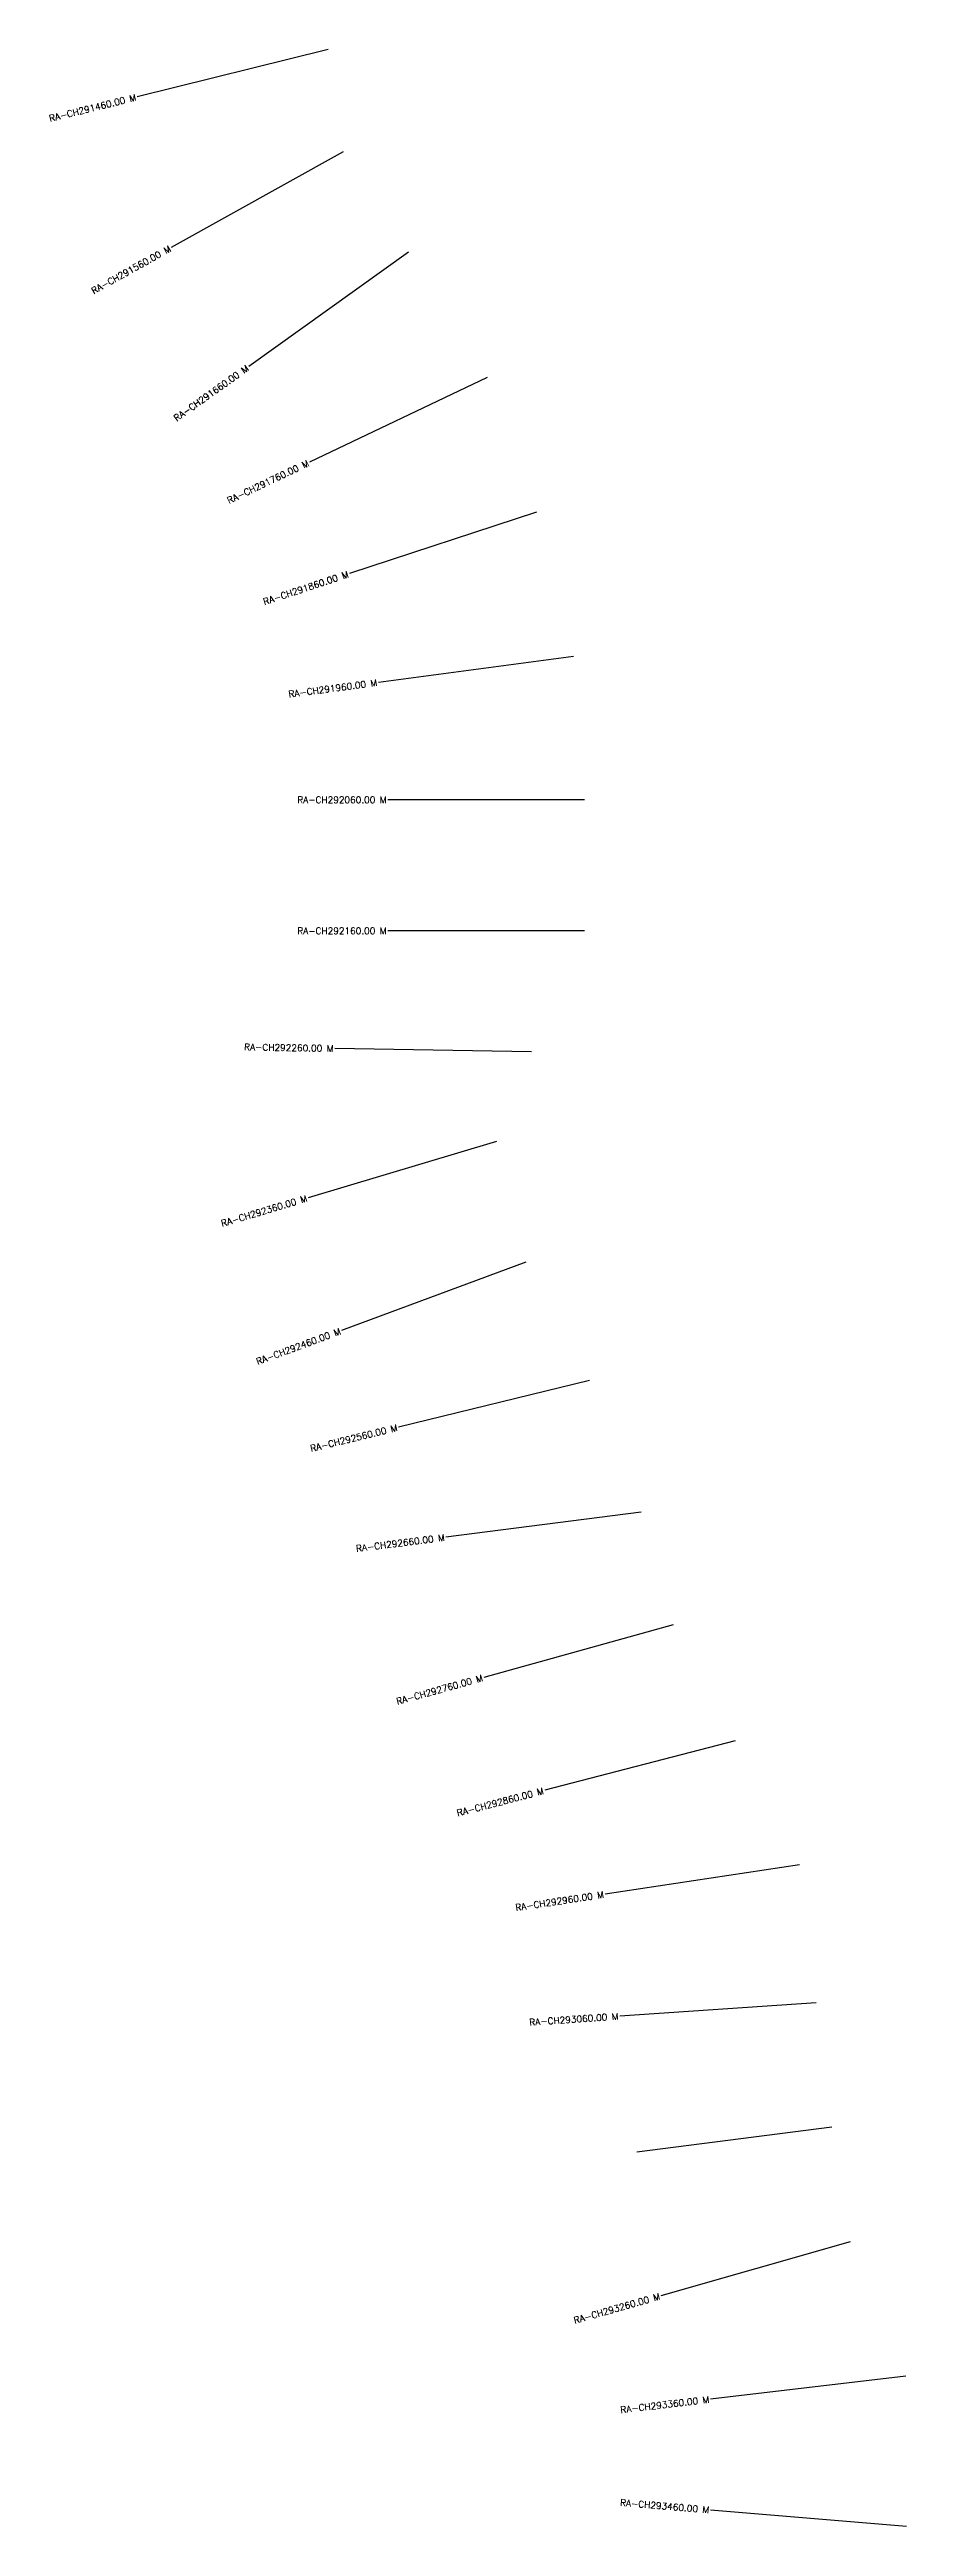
# Model space of a CAD drawing. Header units: metres. Extents: x 281626 to 285835, y 2019143 to 2022964.
# Drawn here: x 281906 to 282560, y 2019143 to 2021032 of the extents above; entities that cross this region are included whole.
import ezdxf
from ezdxf.enums import TextEntityAlignment as Align

# ---------------------------------------------------------------- set-up
doc = ezdxf.new("R2010")
doc.units = ezdxf.units.M
doc.header["$MEASUREMENT"] = 0
doc.layers.add('CS', color=134, linetype='Continuous')
doc.layers.add('CSMark', color=6, linetype='Continuous')
doc.styles.get("Standard").update_dxf_attribs({"font": 'simplex.shx'})

msp = doc.modelspace()

# ---------------------------------------------------------------- linework, layer by layer
at = {"layer": 'CS'}
for p, q in [((282118.8, 2021032.3), (281973.3, 2020996.3)), ((282130.3, 2020954.3), (281999.2, 2020881.4)), ((282180.3, 2020877.8), (282058.3, 2020790.6)), ((282240.1, 2020782.1), (282104.7, 2020717.6)), ((282277.8, 2020679.5), (282135.3, 2020632.5)), ((282306, 2020569.2), (282157.3, 2020549.5)), ((282314.5, 2020459.9), (282164.5, 2020459.9)), ((282314.5, 2020359.9), (282164.5, 2020359.9)), ((282274, 2020267.6), (282124, 2020270.2)), ((282247.4, 2020199.2), (282103.7, 2020156.2)), ((282269.8, 2020107.1), (282129.1, 2020055.1)), ((282318.3, 2020016.8), (282172.6, 2019981.2)), ((282357.6, 2019916.3), (282208.8, 2019897.3)), ((282382.2, 2019830.5), (282237.7, 2019790.4)), ((282429.3, 2019742), (282284.2, 2019704.2)), ((282478.6, 2019647.3), (282330.2, 2019624.9)), ((282491.1, 2019542), (282341.4, 2019531.8)), ((282503.2, 2019447.2), (282354.4, 2019428.2)), ((282517.1, 2019359.7), (282372.8, 2019318.6)), ((282559.5, 2019257.2), (282410.6, 2019239.6)), ((282560.1, 2019142.6), (282410.6, 2019155.1))]:
    msp.add_line(p, q, dxfattribs=at)

# ---------------------------------------------------------------- texts
at = {"layer": 'CSMark'}
for s, rotation, p in [('RA-CH291460.00 M', 13.9175, (281972.3, 2020996)), ('RA-CH291560.00 M', 29.0715, (281998.4, 2020880.9)), ('RA-CH291660.00 M', 35.556, (282057.4, 2020790)), ('RA-CH291760.00 M', 25.4689, (282103.8, 2020717.2)), ('RA-CH291860.00 M', 18.2479, (282134.3, 2020632.2)), ('RA-CH291960.00 M', 7.5436, (282156.3, 2020549.4)), ('RA-CH292260.00 M', 359.0362, (282123, 2020270.2)), ('RA-CH292360.00 M', 16.6315, (282102.7, 2020156)), ('RA-CH292460.00 M', 20.2858, (282128.2, 2020054.7)), ('RA-CH292560.00 M', 13.7207, (282171.6, 2019981)), ('RA-CH292660.00 M', 7.2807, (282207.8, 2019897.2)), ('RA-CH292760.00 M', 15.5392, (282236.7, 2019790.1)), ('RA-CH292860.00 M', 14.5984, (282283.2, 2019703.9)), ('RA-CH292960.00 M', 8.5672, (282329.2, 2019624.8)), ('RA-CH293060.00 M', 3.8709, (282340.4, 2019531.8)), ('RA-CH293260.00 M', 15.8871, (282371.9, 2019318.3)), ('RA-CH293360.00 M', 6.7543, (282409.6, 2019239.5)), ('RA-CH293460.00 M', 355.2175, (282409.6, 2019155.2))]:
    msp.add_text(s, height=5, rotation=rotation, dxfattribs=at).set_placement(p, align=Align.MIDDLE_RIGHT)
for s, p in [('RA-CH292060.00 M', (282163.5, 2020459.9)), ('RA-CH292160.00 M', (282163.5, 2020359.9))]:
    msp.add_text(s, height=5, dxfattribs=at).set_placement(p, align=Align.MIDDLE_RIGHT)

doc.saveas('drawing.dxf')
